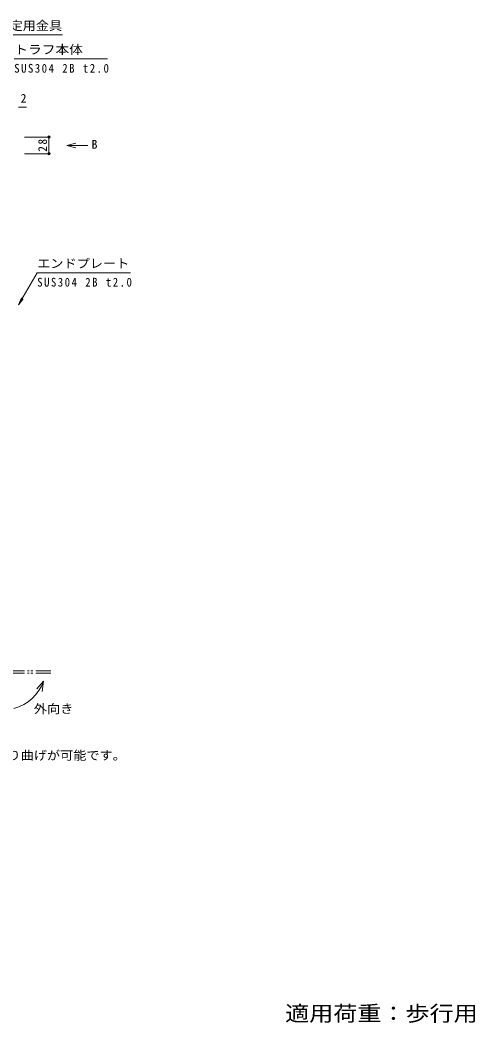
# Model space of a CAD drawing. Units: millimetres at full size, sheet at 1:5, with parts at other scales. Extents: x -910 to 1371, y -980 to 819.
# Drawn here: x 610 to 1371, y -857 to 819 of the extents above; entities that cross this region are included whole.
import ezdxf
from ezdxf.enums import TextEntityAlignment as Align

# ---------------------------------------------------------------- set-up
doc = ezdxf.new("R2010")
doc.units = ezdxf.units.MM
doc.header["$LTSCALE"] = 5
doc.header["$PDMODE"] = 32
doc.header["$PDSIZE"] = 4
doc.linetypes.add('DOUBLE_CHAIN1', pattern=[8.8, 5, -1, 0.6, -0.6, 0.6, -1])
for name, color, linetype, lineweight in [('D-5_0242_', 7, 'Continuous', 9), ('D-A_0243_', 1, 'Continuous', 5), ('E-4_0232_テナント工�', 7, 'Continuous', 9), ('E-5_0233_テナント工�', 7, 'Continuous', 9), ('F-F_F-Fﾚｲﾔ', 2, 'Continuous', 9)]:
    doc.layers.add(name, color=color, linetype=linetype, lineweight=lineweight)
doc.styles.add('ＭＳ ゴシック', font='')
doc.styles.get('ＭＳ ゴシック').set_extended_font_data('MS Gothic')

msp = doc.modelspace()

# ---------------------------------------------------------------- linework, layer by layer
at = {"layer": 'D-5_0242_'}
for q in [(638.383, -299.091), (647.285, -303.634)]:
    msp.add_line((649.498, -286.184), q, dxfattribs=at)
msp.add_arc((578.993, -259.821), 75.273, 286.17736, 339.49844, dxfattribs=at)
at = {"layer": 'D-A_0243_', "linetype": 'DOUBLE_CHAIN1'}
for p, q in [((592.413, -268.662), (663.413, -268.662)), ((592.413, -272.662), (663.413, -272.662))]:
    msp.add_line(p, q, dxfattribs=at)
at = {"layer": 'E-4_0232_テナント工�'}
for p, q in [((607.722, 673.411), (620.899, 673.411)), ((659.845, 623.411), (617.722, 623.411)), ((658.345, 623.411), (658.345, 595.411)), ((659.845, 595.411), (617.722, 595.411))]:
    msp.add_line(p, q, dxfattribs=at)
for p in [(658.345, 623.411), (658.345, 595.411)]:
    msp.add_point(p, dxfattribs=at)
at = {"layer": 'E-5_0233_テナント工�'}
for p, q in [((548.564, 794.247), (681.064, 794.247)), ((600.382, 754.247), (756.632, 754.247)), ((638.817, 396.678), (795.067, 396.678)), ((607.722, 342.82), (615.331, 352.737))]:
    msp.add_line(p, q, dxfattribs=at)
at = {"layer": 'E-5_0233_テナント工�', "color": 4}
for q in [(703.345, 613.411), (723.345, 609.411), (703.345, 605.411)]:
    msp.add_line((688.345, 609.411), q, dxfattribs=at)
at = {"layer": 'E-5_0233_テナント工�'}
msp.add_lwpolyline([(638.817, 396.678), (607.722, 342.82), (612.505, 354.368)], dxfattribs=at)

# ---------------------------------------------------------------- texts
at = {"layer": 'D-5_0242_', "color": 2, "style": 'ＭＳ ゴシック', "width": 1.1}
for s, p in [('外向き', (633.2, -344.17)), ('※アンカーは必要に応じて折り曲げが可能です。', (303.163, -422.067))]:
    msp.add_text(s, height=14.66, dxfattribs=at).set_placement(p, align=Align.BOTTOM_LEFT)
at = {"layer": 'E-4_0232_テナント工�', "color": 2, "style": 'ＭＳ ゴシック'}
msp.add_text('2', height=14.66, dxfattribs=at).set_placement((610.899, 676.411), align=Align.BOTTOM_LEFT)
at = {"layer": 'E-4_0232_テナント工�', "color": 2, "insert": (655.345, 598.786), "char_height": 14.66, "attachment_point": 7, "rotation": 90, "style": 'ＭＳ ゴシック'}
msp.add_mtext('\\T1.27;\\W0.95;28', dxfattribs=at)
at = {"layer": 'E-5_0233_テナント工�', "color": 2, "style": 'ＭＳ ゴシック'}
for s, width, p in [('蓋固定用金具', 1.1, (548.564, 797.747)), ('トラフ本体', 1.15, (600.382, 757.747)), ('エンドプレート', 1.1, (638.817, 400.178))]:
    msp.add_text(s, height=14.66, dxfattribs=dict(at, width=width)).set_placement(p, align=Align.BOTTOM_LEFT)
msp.add_text('B', height=14.66, dxfattribs=at).set_placement((729.595, 599.411), align=Align.BOTTOM_LEFT)
at = {"layer": 'E-5_0233_テナント工�', "color": 2, "char_height": 14.66, "attachment_point": 7, "style": 'ＭＳ ゴシック'}
for insert in [(600.382, 730.747), (638.817, 373.178)]:
    msp.add_mtext('\\T1.28;\\W0.9;SUS304\\~2B\\~t2.0', dxfattribs=dict(at, insert=insert))
at = {"layer": 'F-F_F-Fﾚｲﾔ', "color": 3, "style": 'ＭＳ ゴシック', "width": 1.15}
msp.add_text('適用荷重：歩行用', height=25.66, dxfattribs=at).set_placement((1053.447, -862.089), align=Align.BOTTOM_LEFT)

doc.saveas('drawing.dxf')
